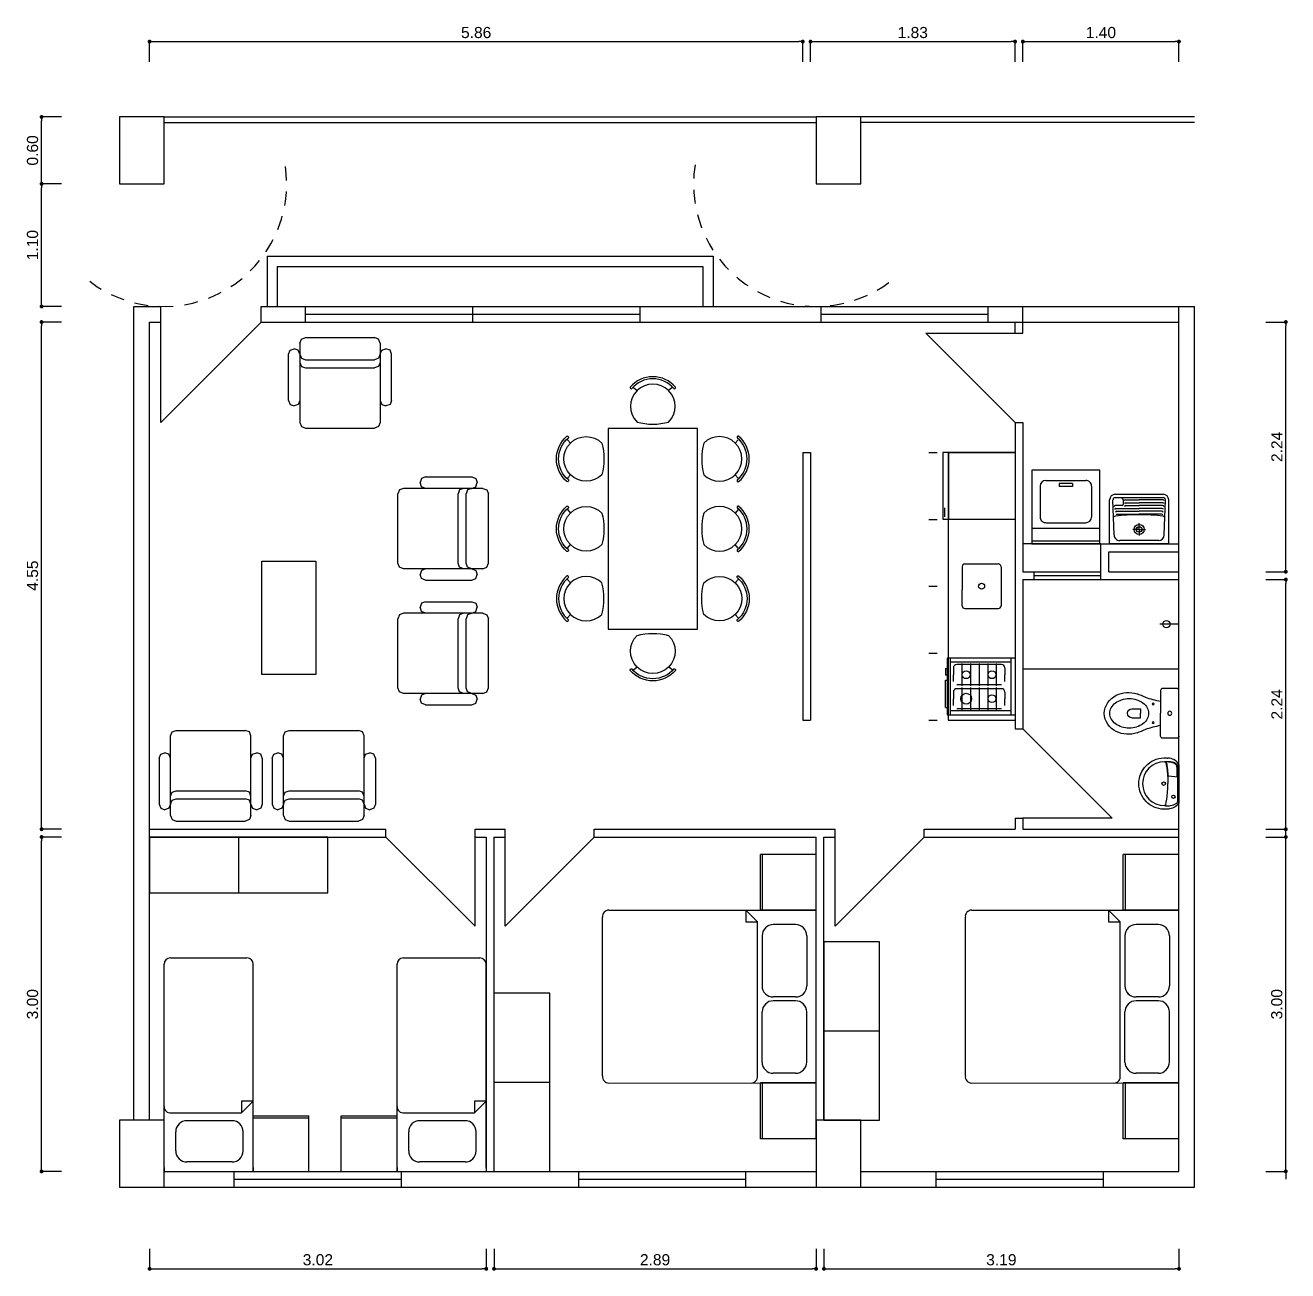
# Model space of a CAD drawing. Header units: inches. Extents: x 14 to 291, y -37 to 288.
# Drawn here: x 31.57 to 42.89, y -17.92 to -6.75 of the extents above; entities that cross this region are included whole.
import ezdxf

# ---------------------------------------------------------------- set-up
doc = ezdxf.new("R2010")
doc.units = ezdxf.units.IN
doc.header["$LTSCALE"] = 0.5
doc.header["$MEASUREMENT"] = 0
doc.header["$PDMODE"] = 98
doc.linetypes.add('HIDDEN', pattern=[0.375, 0.25, -0.125])
doc.layers.add('ar-mobiliario', color=7, linetype='Continuous')
doc.styles.get("Standard").update_dxf_attribs({"font": 'Arial.ttf'})
doc.dimstyles.new('Executivo 1-50', dxfattribs={"dimtxt": 0.1, "dimasz": 0.035, "dimexe": 0, "dimexo": 0.0625, "dimgap": 0.03, "dimtad": 1, "dimzin": 0, "dimdsep": 46, "dimtxsty": 'Standard', "dimblk": 'DOT', "dimcen": 0.09, "dimclrd": 8, "dimclre": 8, "dimadec": 0, "dimazin": 0, "dimtfac": 1, "dimtix": 1, "dimtmove": 2, "dimatfit": 3, "dimldrblk": 'DOT', "dimfxl": 0.18, "dimfxlon": 1, "dimtolj": 1, "dimtzin": 0, "dimarcsym": 0})

# ---------------------------------------------------------------- blocks, each defined once
blk = doc.blocks.new('_DOT')
at = {"color": 0, "linetype": 'ByBlock', "lineweight": -2}
blk.add_line((-0.5, 0), (-1, 0), dxfattribs=at)
at = {"color": 0, "linetype": 'ByBlock', "const_width": 0.5}
blk.add_lwpolyline([(-0.25, 0, 1), (0.25, 0, 1)], format="xyb", close=True, dxfattribs=at)
blk = doc.blocks.new('*D361')
at = {"color": 8, "lineweight": -2}
for p, q in [((32.682, -17.724), (32.682, -17.904)), ((35.702, -17.724), (35.702, -17.904)), ((32.717, -17.904), (35.667, -17.904))]:
    blk.add_line(p, q, dxfattribs=at)
at = {"layer": 'Defpoints', "color": 0}
for p in [(32.682, -16.57), (35.702, -17.03), (35.702, -17.904)]:
    blk.add_point(p, dxfattribs=at)
at = {"color": 8, "lineweight": -2, "xscale": 0.035, "yscale": 0.035, "zscale": 0.035, "rotation": 180}
blk.add_blockref('_DOT', (32.682, -17.904), dxfattribs=at)
at = {"color": 8, "lineweight": -2, "xscale": 0.035, "yscale": 0.035, "zscale": 0.035}
blk.add_blockref('_DOT', (35.702, -17.904), dxfattribs=at)
at = {"color": 0, "insert": (34.192, -17.823), "char_height": 0.1, "attachment_point": 5}
blk.add_mtext('\\A1;3.02', dxfattribs=at)
blk = doc.blocks.new('*D363')
at = {"color": 8, "lineweight": -2}
for p, q in [((31.893, -14.03), (31.713, -14.03)), ((31.713, -16.995), (31.713, -14.065)), ((31.893, -17.03), (31.713, -17.03))]:
    blk.add_line(p, q, dxfattribs=at)
at = {"layer": 'Defpoints', "color": 0}
for p in [(31.713, -14.03), (32.812, -14.03), (32.812, -17.03)]:
    blk.add_point(p, dxfattribs=at)
at = {"color": 8, "lineweight": -2, "xscale": 0.035, "yscale": 0.035, "zscale": 0.035}
for p, rotation in [((31.713, -14.03), 90), ((31.713, -17.03), 270)]:
    blk.add_blockref('_DOT', p, dxfattribs=dict(at, rotation=rotation))
at = {"color": 0, "insert": (31.632, -15.53), "char_height": 0.1, "attachment_point": 5, "rotation": 90}
blk.add_mtext('\\A1;3.00', dxfattribs=at)
blk = doc.blocks.new('*D364')
at = {"color": 8, "lineweight": -2}
for p, q in [((31.893, -9.41), (31.713, -9.41)), ((31.713, -13.925), (31.713, -9.445)), ((31.893, -13.96), (31.713, -13.96))]:
    blk.add_line(p, q, dxfattribs=at)
at = {"layer": 'Defpoints', "color": 0}
for p in [(31.713, -9.41), (33.682, -9.41), (32.682, -13.96)]:
    blk.add_point(p, dxfattribs=at)
at = {"color": 8, "lineweight": -2, "xscale": 0.035, "yscale": 0.035, "zscale": 0.035}
for p, rotation in [((31.713, -9.41), 90), ((31.713, -13.96), 270)]:
    blk.add_blockref('_DOT', p, dxfattribs=dict(at, rotation=rotation))
at = {"color": 0, "insert": (31.632, -11.685), "char_height": 0.1, "attachment_point": 5, "rotation": 90}
blk.add_mtext('\\A1;4.55', dxfattribs=at)
blk = doc.blocks.new('chuveiro')
at = {"color": 0, "linetype": 'ByBlock', "lineweight": -2}
blk.add_line((0, 0), (0, -172), dxfattribs=at)
blk.add_circle((0, -112), 32.4, dxfattribs=at)
blk = doc.blocks.new('CP929_2')
at = {"color": 0, "linetype": 'ByBlock', "lineweight": -2}
for p, q in [((-0.222, -0.027), (-0.224, -0.035)), ((-0.224, -0.035), (-0.224, -0.159)), ((-0.218, -0.021), (-0.222, -0.027)), ((-0.212, -0.016), (-0.218, -0.021)), ((-0.204, -0.015), (-0.212, -0.016)), ((-0.204, -0.015), (0.204, -0.015)), ((0.204, -0.015), (0.212, -0.016)), ((0.212, -0.016), (0.217, -0.021)), ((0.217, -0.021), (0.222, -0.027)), ((0.222, -0.027), (0.223, -0.035)), ((0.223, -0.035), (0.223, -0.159)), ((-0.224, -0.159), (-0.222, -0.167)), ((-0.222, -0.167), (-0.218, -0.173)), ((-0.218, -0.173), (-0.212, -0.177)), ((-0.212, -0.177), (-0.204, -0.179)), ((-0.204, -0.179), (0, -0.179)), ((-0.103, -0.18), (-0.103, -0.179)), ((0.204, -0.179), (0, -0.179)), ((0.102, -0.18), (0.102, -0.179)), ((0.212, -0.177), (0.204, -0.179)), ((0.217, -0.173), (0.212, -0.177)), ((0.222, -0.167), (0.217, -0.173)), ((0.223, -0.159), (0.222, -0.167)), ((-0.04, -0.437), (-0.04, -0.36)), ((-0.04, -0.36), (0, -0.36)), ((0.04, -0.36), (0, -0.36)), ((0.04, -0.437), (0.04, -0.36))]:
    blk.add_line(p, q, dxfattribs=at)
for centre, radius in [((0, -0.097), 0.018), ((-0.084, -0.246), 0.00752), ((0.084, -0.246), 0.00752)]:
    blk.add_circle(centre, radius, dxfattribs=at)
for centre, radius, start, end in [((-0.859, -0.049), 0.763, 339.6909, 350.163), ((0.858, -0.049), 0.763, 189.837, 200.3091), ((-26.813, 10.724), 28.863, 337.3538, 337.5183), ((0.047, -0.447), 0.178, 142.5178, 162.3784), ((0.018, -0.424), 0.142, 118.3761, 142.5178), ((0, -0.39), 0.103, 90, 118.3761), ((0, -0.39), 0.103, 61.6239, 90), ((-0.019, -0.424), 0.142, 37.4822, 61.6239), ((-0.048, -0.447), 0.178, 17.6216, 37.4822), ((26.812, 10.724), 28.863, 202.4817, 202.6462), ((0.067, -0.468), 0.255, 162.0904, 205.4458), ((0.092, -0.461), 0.226, 162.3784, 180), ((0, -0.437), 0.0404, 180, 360), ((-0.093, -0.461), 0.226, 0, 17.6216), ((-0.068, -0.468), 0.255, 334.5542, 17.9096), ((0.092, -0.461), 0.226, 180, 197.6216), ((0.047, -0.475), 0.178, 197.6216, 217.4822), ((-0.048, -0.475), 0.178, 322.5178, 342.3784), ((-0.093, -0.461), 0.226, 342.3784, 360), ((0.008, -0.495), 0.19, 205.7625, 267.2081), ((0.018, -0.498), 0.142, 217.4822, 241.6239), ((0, -0.532), 0.103, 241.6239, 270), ((0, -0.532), 0.103, 270, 298.3761), ((-0.009, -0.495), 0.19, 272.7919, 334.2375), ((-0.019, -0.498), 0.142, 298.3761, 322.5178)]:
    blk.add_arc(centre, radius, start, end, dxfattribs=at)
blk = doc.blocks.new('L915')
at = {"color": 0, "linetype": 'ByBlock', "lineweight": -2}
for p, q in [((-0.172, 0), (-0.181, -0.006)), ((-0.172, 0), (0.172, 0)), ((0.172, 0), (0.181, -0.006)), ((-0.23, -0.114), (-0.229, -0.104)), ((-0.227, -0.083), (-0.229, -0.098)), ((-0.229, -0.104), (-0.229, -0.098)), ((-0.224, -0.07), (-0.227, -0.083)), ((-0.22, -0.058), (-0.224, -0.07)), ((-0.215, -0.046), (-0.22, -0.058)), ((-0.208, -0.034), (-0.215, -0.046)), ((-0.2, -0.023), (-0.208, -0.034)), ((-0.19, -0.013), (-0.2, -0.023)), ((-0.199, -0.097), (-0.198, -0.091)), ((-0.198, -0.102), (-0.199, -0.097)), ((-0.198, -0.084), (-0.197, -0.075)), ((-0.198, -0.091), (-0.198, -0.084)), ((-0.198, -0.108), (-0.198, -0.102)), ((-0.198, -0.113), (-0.198, -0.108)), ((-0.198, -0.119), (-0.198, -0.113)), ((-0.197, -0.075), (-0.194, -0.061)), ((-0.194, -0.061), (-0.191, -0.05)), ((-0.193, -0.093), (-0.194, -0.105)), ((-0.194, -0.105), (-0.194, -0.116)), ((-0.194, -0.116), (-0.184, -0.112)), ((-0.192, -0.08), (-0.193, -0.093)), ((-0.19, -0.067), (-0.192, -0.08)), ((-0.191, -0.05), (-0.188, -0.042)), ((-0.181, -0.006), (-0.19, -0.013)), ((-0.187, -0.056), (-0.19, -0.067)), ((-0.19, -0.118), (-0.166, -0.113)), ((-0.188, -0.042), (-0.182, -0.032)), ((-0.182, -0.046), (-0.187, -0.056)), ((-0.184, -0.112), (-0.173, -0.109)), ((-0.182, -0.032), (-0.177, -0.024)), ((-0.177, -0.036), (-0.182, -0.046)), ((-0.177, -0.024), (-0.171, -0.017)), ((-0.17, -0.026), (-0.177, -0.036)), ((-0.173, -0.109), (-0.161, -0.107)), ((-0.171, -0.017), (-0.164, -0.013)), ((-0.163, -0.018), (-0.17, -0.026)), ((-0.166, -0.113), (-0.141, -0.109)), ((-0.164, -0.013), (0.164, -0.013)), ((-0.127, -0.017), (-0.163, -0.018)), ((-0.161, -0.107), (-0.145, -0.105)), ((-0.145, -0.105), (-0.128, -0.103)), ((-0.141, -0.109), (-0.114, -0.105)), ((-0.128, -0.103), (-0.11, -0.101)), ((-0.096, -0.017), (-0.127, -0.017)), ((-0.114, -0.105), (-0.078, -0.102)), ((-0.11, -0.101), (-0.095, -0.099)), ((-0.061, -0.017), (-0.096, -0.017)), ((-0.095, -0.099), (-0.078, -0.099)), ((-0.078, -0.099), (-0.071, -0.098)), ((-0.078, -0.102), (-0.045, -0.1)), ((-0.071, -0.098), (-0.069, -0.09)), ((-0.069, -0.09), (-0.066, -0.067)), ((-0.066, -0.067), (-0.063, -0.037)), ((-0.063, -0.037), (-0.061, -0.017)), ((-0.045, -0.1), (0, -0.098)), ((0.045, -0.1), (0, -0.098)), ((0.078, -0.102), (0.045, -0.1)), ((0.114, -0.105), (0.078, -0.102)), ((0.141, -0.109), (0.114, -0.105)), ((0.166, -0.113), (0.141, -0.109)), ((0.171, -0.017), (0.164, -0.013)), ((0.19, -0.118), (0.166, -0.113)), ((0.177, -0.024), (0.171, -0.017)), ((0.182, -0.032), (0.177, -0.024)), ((0.181, -0.006), (0.19, -0.013)), ((0.188, -0.042), (0.182, -0.032)), ((0.191, -0.05), (0.188, -0.042)), ((0.19, -0.013), (0.2, -0.023)), ((0.194, -0.061), (0.191, -0.05)), ((0.197, -0.075), (0.194, -0.061)), ((0.198, -0.084), (0.197, -0.075)), ((0.198, -0.091), (0.198, -0.084)), ((0.199, -0.097), (0.198, -0.091)), ((0.198, -0.102), (0.199, -0.097)), ((0.198, -0.108), (0.198, -0.102)), ((0.198, -0.113), (0.198, -0.108)), ((0.198, -0.119), (0.198, -0.113)), ((0.2, -0.023), (0.208, -0.034)), ((0.208, -0.034), (0.215, -0.046)), ((0.215, -0.046), (0.22, -0.058)), ((0.22, -0.058), (0.224, -0.07)), ((0.224, -0.07), (0.227, -0.083)), ((0.227, -0.083), (0.228, -0.093)), ((0.228, -0.093), (0.229, -0.104)), ((0.229, -0.104), (0.23, -0.114)), ((-0.23, -0.125), (-0.23, -0.114)), ((-0.23, -0.136), (-0.23, -0.125)), ((-0.228, -0.159), (-0.23, -0.136)), ((-0.224, -0.181), (-0.228, -0.159)), ((-0.218, -0.203), (-0.224, -0.181)), ((-0.21, -0.223), (-0.218, -0.203)), ((-0.2, -0.243), (-0.21, -0.223)), ((-0.197, -0.125), (-0.198, -0.119)), ((-0.196, -0.13), (-0.197, -0.125)), ((-0.195, -0.125), (-0.196, -0.13)), ((-0.193, -0.122), (-0.195, -0.125)), ((-0.19, -0.118), (-0.193, -0.122)), ((0.19, -0.118), (0.193, -0.122)), ((0.193, -0.122), (0.195, -0.125)), ((0.195, -0.125), (0.196, -0.13)), ((0.196, -0.13), (0.197, -0.125)), ((0.197, -0.125), (0.198, -0.119)), ((0.21, -0.223), (0.2, -0.243)), ((0.218, -0.203), (0.21, -0.223)), ((0.224, -0.181), (0.218, -0.203)), ((0.228, -0.159), (0.224, -0.181)), ((0.23, -0.136), (0.228, -0.159)), ((0.23, -0.114), (0.23, -0.125)), ((0.23, -0.125), (0.23, -0.136)), ((-0.189, -0.262), (-0.2, -0.243)), ((-0.175, -0.278), (-0.189, -0.262)), ((-0.16, -0.295), (-0.175, -0.278)), ((-0.144, -0.309), (-0.16, -0.295)), ((-0.127, -0.322), (-0.144, -0.309)), ((-0.108, -0.333), (-0.127, -0.322)), ((-0.088, -0.342), (-0.108, -0.333)), ((0.107, -0.333), (0.088, -0.342)), ((0.127, -0.322), (0.107, -0.333)), ((0.144, -0.309), (0.127, -0.322)), ((0.16, -0.295), (0.144, -0.309)), ((0.175, -0.278), (0.16, -0.295)), ((0.189, -0.262), (0.175, -0.278)), ((0.2, -0.243), (0.189, -0.262)), ((-0.067, -0.35), (-0.088, -0.342)), ((-0.046, -0.355), (-0.067, -0.35)), ((-0.023, -0.359), (-0.046, -0.355)), ((0, -0.36), (-0.023, -0.359)), ((0.023, -0.359), (0, -0.36)), ((0.046, -0.355), (0.023, -0.359)), ((0.067, -0.35), (0.046, -0.355)), ((0.088, -0.342), (0.067, -0.35))]:
    blk.add_line(p, q, dxfattribs=at)
for centre, radius in [((0.118, -0.049), 0.0151), ((0, -0.137), 0.0161)]:
    blk.add_circle(centre, radius, dxfattribs=at)
blk.add_arc((0, -0.13), 0.196, 180, 0, dxfattribs=at)
blk = doc.blocks.new('PSR_Fogão4 bocas', base_point=(23.006, 28.013))
at = {"color": 0, "linetype": 'ByBlock', "lineweight": -2}
for p, q in [((23.006, 28.623), (23.516, 28.623)), ((23.006, 28.623), (23.006, 28.013)), ((23.006, 28.585), (23.516, 28.585)), ((23.043, 28.585), (23.043, 28.039)), ((23.479, 28.585), (23.479, 28.039)), ((23.516, 28.013), (23.516, 28.623)), ((23.054, 28.454), (23.255, 28.454)), ((23.064, 28.501), (23.064, 28.099)), ((23.094, 28.531), (23.155, 28.531)), ((23.215, 28.531), (23.155, 28.531)), ((23.245, 28.501), (23.245, 28.099)), ((23.269, 28.454), (23.47, 28.454)), ((23.28, 28.501), (23.28, 28.099)), ((23.31, 28.531), (23.37, 28.531)), ((23.43, 28.531), (23.37, 28.531)), ((23.46, 28.501), (23.46, 28.099)), ((23.054, 28.377), (23.255, 28.377)), ((23.269, 28.377), (23.47, 28.377)), ((23.054, 28.3), (23.255, 28.3)), ((23.054, 28.223), (23.255, 28.223)), ((23.269, 28.3), (23.47, 28.3)), ((23.269, 28.223), (23.47, 28.223)), ((23.054, 28.146), (23.255, 28.146)), ((23.269, 28.146), (23.47, 28.146)), ((23.006, 28.039), (23.516, 28.039)), ((23.006, 28.013), (23.516, 28.013)), ((23.094, 28.069), (23.155, 28.069)), ((23.099, 27.998), (23.099, 28.013)), ((23.099, 27.998), (23.159, 27.998)), ((23.215, 28.069), (23.155, 28.069)), ((23.159, 28.013), (23.159, 27.998)), ((23.204, 27.998), (23.204, 28.013)), ((23.449, 27.998), (23.204, 27.998)), ((23.31, 28.069), (23.37, 28.069)), ((23.43, 28.069), (23.37, 28.069)), ((23.449, 27.998), (23.449, 28.013))]:
    blk.add_line(p, q, dxfattribs=at)
for centre, radius in [((23.155, 28.415), 0.035), ((23.37, 28.415), 0.035), ((23.155, 28.184), 0.035), ((23.37, 28.184), 0.0487)]:
    blk.add_circle(centre, radius, dxfattribs=at)
for centre, start, end in [((23.094, 28.501), 90, 180), ((23.31, 28.501), 90, 180), ((23.094, 28.099), 180, 270), ((23.31, 28.099), 180, 270)]:
    blk.add_arc(centre, 0.03, start, end, dxfattribs=at)
blk = doc.blocks.new('PSR_cuba cozinha', base_point=(23.006, 28.013))
at = {"layer": 'ar-mobiliario', "color": 0, "linetype": 'ByBlock', "lineweight": -2}
for p, q in [((23.11, 28.569), (23.41, 28.569)), ((23.085, 28.544), (23.085, 28.337)), ((23.435, 28.544), (23.435, 28.194)), ((23.085, 28.194), (23.085, 28.337)), ((23.11, 28.169), (23.41, 28.169))]:
    blk.add_line(p, q, dxfattribs=at)
blk.add_circle((23.26, 28.369), 0.0269, dxfattribs=at)
for centre, start, end in [((23.11, 28.544), 90, 180), ((23.41, 28.544), 0, 90), ((23.11, 28.194), 180, 270), ((23.41, 28.194), 270, 0)]:
    blk.add_arc(centre, 0.025, start, end, dxfattribs=at)
blk = doc.blocks.new('PSR_Fridge 1Door', base_point=(23.006, 28.013))
at = {"color": 0, "linetype": 'ByBlock', "lineweight": -2}
for p, q in [((23.061, 28.661), (23.061, 28.013)), ((23.061, 28.661), (23.661, 28.661)), ((23.661, 28.013), (23.661, 28.661)), ((23.061, 28.064), (23.661, 28.064)), ((23.061, 28.013), (23.661, 28.013)), ((23.557, 28.028), (23.638, 28.028))]:
    blk.add_line(p, q, dxfattribs=at)
blk = doc.blocks.new('PSR_Double Bed', base_point=(23.006, 28.013))
at = {"color": 0, "linetype": 'ByBlock', "lineweight": -2}
for p, q in [((23.115, 29.732), (24.94, 29.732)), ((24.448, 29.626), (24.343, 29.732)), ((24.343, 29.732), (24.343, 29.626)), ((24.94, 29.732), (24.974, 29.732)), ((24.974, 28.182), (24.974, 29.732)), ((23.059, 28.245), (23.059, 29.668)), ((24.343, 29.626), (24.448, 29.626)), ((24.448, 28.245), (24.448, 29.626)), ((24.79, 29.603), (24.59, 29.603)), ((24.49, 29.503), (24.49, 29.053)), ((24.89, 29.503), (24.89, 29.053)), ((24.79, 28.953), (24.59, 28.953)), ((24.79, 28.919), (24.59, 28.919)), ((24.49, 28.369), (24.49, 28.819)), ((24.89, 28.369), (24.89, 28.819)), ((24.79, 28.269), (24.59, 28.269)), ((23.115, 28.181), (24.94, 28.182)), ((24.94, 28.182), (24.974, 28.182))]:
    blk.add_line(p, q, dxfattribs=at)
for centre, radius, start, end in [((23.115, 29.675), 0.0571, 90, 187.1348), ((24.59, 29.503), 0.1, 90, 180), ((24.79, 29.503), 0.1, 360, 90), ((24.59, 29.053), 0.1, 180, 270), ((24.79, 29.053), 0.1, 270, 360), ((24.59, 28.819), 0.1, 90, 180), ((24.79, 28.819), 0.1, 0, 90), ((24.59, 28.369), 0.1, 180, 270), ((24.79, 28.369), 0.1, 270, 0), ((23.115, 28.238), 0.0571, 172.8651, 270), ((24.392, 28.238), 0.0571, 270, 7.1348)]:
    blk.add_arc(centre, radius, start, end, dxfattribs=at)
blk = doc.blocks.new('Cab Base 1D-Drawer_2', base_point=(23.006, 28.013))
at = {"layer": 'ar-mobiliario', "color": 0, "linetype": 'ByBlock', "lineweight": -2}
for p, q in [((23.006, 28.513), (23.506, 28.513)), ((23.006, 28.013), (23.006, 28.513)), ((23.006, 28.493), (23.506, 28.493)), ((23.506, 28.013), (23.506, 28.513)), ((23.006, 28.013), (23.506, 28.013))]:
    blk.add_line(p, q, dxfattribs=at)
blk = doc.blocks.new('PSN_Single Bed', base_point=(23.006, 28.013))
at = {"layer": 'ar-mobiliario', "color": 0, "linetype": 'ByBlock', "lineweight": -2}
for p, q in [((23.193, 29.912), (23.193, 29.946)), ((23.993, 29.946), (23.193, 29.946)), ((23.193, 29.912), (23.193, 28.088)), ((23.993, 29.912), (23.993, 29.946)), ((23.993, 29.912), (23.993, 28.088)), ((23.383, 29.861), (23.788, 29.861)), ((23.283, 29.761), (23.283, 29.591)), ((23.888, 29.761), (23.888, 29.591)), ((23.383, 29.491), (23.788, 29.491)), ((23.298, 29.42), (23.193, 29.315)), ((23.298, 29.315), (23.298, 29.42)), ((23.929, 29.42), (23.298, 29.42)), ((23.193, 29.315), (23.298, 29.315)), ((23.936, 28.031), (23.25, 28.031))]:
    blk.add_line(p, q, dxfattribs=at)
for centre, radius, start, end in [((23.383, 29.761), 0.1, 90, 180), ((23.788, 29.761), 0.1, 0, 90), ((23.383, 29.591), 0.1, 180, 270), ((23.788, 29.591), 0.1, 270, 0), ((23.936, 29.364), 0.0571, 0, 97.1348), ((23.25, 28.088), 0.057, 180, 270), ((23.936, 28.088), 0.057, 270, 0)]:
    blk.add_arc(centre, radius, start, end, dxfattribs=at)
blk = doc.blocks.new('SLAB_19', base_point=(-13.105, -3.32))
at = {"color": 0, "linetype": 'ByBlock', "lineweight": -2}
blk.add_line((-12.305, -3.32), (-12.305, -3.82), dxfattribs=at)
at = {"color": 0, "linetype": 'ByBlock', "lineweight": -2, "flags": 128}
blk.add_lwpolyline([(-13.105, -3.32), (-13.105, -3.82), (-11.505, -3.82), (-11.505, -3.32)], close=True, dxfattribs=at)
blk = doc.blocks.new('PSN_LoveSeat Basic', base_point=(23.006, 28.013))
at = {"layer": 'ar-mobiliario', "color": 0, "linetype": 'ByBlock', "lineweight": -2}
for p, q in [((23.006, 28.776), (23.02, 28.812)), ((23.006, 28.063), (23.006, 28.776)), ((23.02, 28.812), (23.056, 28.826)), ((23.056, 28.826), (23.677, 28.826)), ((23.713, 28.812), (23.677, 28.826)), ((23.727, 28.776), (23.713, 28.812)), ((23.727, 28.063), (23.727, 28.776)), ((22.904, 28.576), (22.918, 28.612)), ((22.904, 28.576), (22.904, 28.163)), ((22.918, 28.612), (22.954, 28.626)), ((22.99, 28.612), (22.954, 28.626)), ((23.006, 28.576), (22.99, 28.612)), ((23.727, 28.576), (23.741, 28.612)), ((23.741, 28.612), (23.779, 28.626)), ((23.815, 28.612), (23.779, 28.626)), ((23.829, 28.576), (23.815, 28.612)), ((23.829, 28.576), (23.829, 28.163)), ((23.006, 28.235), (23.02, 28.271)), ((23.02, 28.271), (23.056, 28.285)), ((23.02, 28.199), (23.056, 28.213)), ((23.056, 28.285), (23.677, 28.285)), ((23.056, 28.213), (23.677, 28.213)), ((23.713, 28.271), (23.677, 28.285)), ((23.713, 28.199), (23.677, 28.213)), ((23.727, 28.235), (23.713, 28.271)), ((22.904, 28.163), (22.918, 28.127)), ((22.918, 28.127), (22.954, 28.113)), ((22.99, 28.127), (22.954, 28.113)), ((23.006, 28.163), (22.99, 28.127)), ((23.006, 28.163), (23.02, 28.199)), ((23.727, 28.163), (23.713, 28.199)), ((23.727, 28.163), (23.741, 28.127)), ((23.741, 28.127), (23.779, 28.113)), ((23.815, 28.127), (23.779, 28.113)), ((23.829, 28.163), (23.815, 28.127)), ((23.006, 28.063), (23.02, 28.027)), ((23.02, 28.027), (23.056, 28.013)), ((23.056, 28.013), (23.677, 28.013)), ((23.713, 28.027), (23.677, 28.013)), ((23.727, 28.063), (23.713, 28.027))]:
    blk.add_line(p, q, dxfattribs=at)
blk = doc.blocks.new('PSR_Chair Round', base_point=(23.006, 28.013))
at = {"layer": 'ar-mobiliario', "color": 0, "lineweight": -2}
for p, q in [((22.833, 27.545), (22.864, 27.572)), ((23.178, 27.545), (23.147, 27.572))]:
    blk.add_line(p, q, dxfattribs=at)
for centre, radius, start, end in [((23.006, 27.328), 0.545, 74.9643, 105.0357), ((23.006, 27.713), 0.2, 135, 45), ((22.811, 27.546), 0.00983, 52.4054, 207.8484), ((23.006, 27.713), 0.266, 220.127, 319.873), ((23.006, 27.713), 0.247, 220.127, 319.873), ((23.2, 27.546), 0.00983, 332.1516, 127.5946)]:
    blk.add_arc(centre, radius, start, end, dxfattribs=at)
blk = doc.blocks.new('*D373')
at = {"color": 8, "lineweight": -2}
for p, q in [((35.772, -17.724), (35.772, -17.904)), ((38.662, -17.724), (38.662, -17.904)), ((35.807, -17.904), (38.627, -17.904))]:
    blk.add_line(p, q, dxfattribs=at)
at = {"layer": 'Defpoints', "color": 0}
for p in [(35.772, -17.03), (38.662, -17.03), (38.662, -17.904)]:
    blk.add_point(p, dxfattribs=at)
at = {"color": 8, "lineweight": -2, "xscale": 0.035, "yscale": 0.035, "zscale": 0.035, "rotation": 180}
blk.add_blockref('_DOT', (35.772, -17.904), dxfattribs=at)
at = {"color": 8, "lineweight": -2, "xscale": 0.035, "yscale": 0.035, "zscale": 0.035}
blk.add_blockref('_DOT', (38.662, -17.904), dxfattribs=at)
at = {"color": 0, "insert": (37.217, -17.823), "char_height": 0.1, "attachment_point": 5}
blk.add_mtext('\\A1;2.89', dxfattribs=at)
blk = doc.blocks.new('*D374')
at = {"color": 8, "lineweight": -2}
for p, q in [((38.732, -17.724), (38.732, -17.904)), ((41.917, -17.724), (41.917, -17.904)), ((38.767, -17.904), (41.882, -17.904))]:
    blk.add_line(p, q, dxfattribs=at)
at = {"layer": 'Defpoints', "color": 0}
for p in [(38.732, -16.57), (41.917, -17.03), (41.917, -17.904)]:
    blk.add_point(p, dxfattribs=at)
at = {"color": 8, "lineweight": -2, "xscale": 0.035, "yscale": 0.035, "zscale": 0.035, "rotation": 180}
blk.add_blockref('_DOT', (38.732, -17.904), dxfattribs=at)
at = {"color": 8, "lineweight": -2, "xscale": 0.035, "yscale": 0.035, "zscale": 0.035}
blk.add_blockref('_DOT', (41.917, -17.904), dxfattribs=at)
at = {"color": 0, "insert": (40.324, -17.823), "char_height": 0.1, "attachment_point": 5}
blk.add_mtext('\\A1;3.19', dxfattribs=at)
blk = doc.blocks.new('*D375')
at = {"color": 8, "lineweight": -2}
for p, q in [((42.696, -14.03), (42.876, -14.03)), ((42.876, -13.995), (42.876, -13.96)), ((42.876, -17.03), (42.876, -14.03)), ((42.696, -17.03), (42.876, -17.03)), ((42.876, -17.065), (42.876, -17.1))]:
    blk.add_line(p, q, dxfattribs=at)
at = {"layer": 'Defpoints', "color": 0}
for p in [(41.917, -14.03), (42.876, -14.03), (41.917, -17.03)]:
    blk.add_point(p, dxfattribs=at)
at = {"color": 8, "lineweight": -2, "xscale": 0.035, "yscale": 0.035, "zscale": 0.035}
for p, rotation in [((42.876, -14.03), 270), ((42.876, -17.03), 90)]:
    blk.add_blockref('_DOT', p, dxfattribs=dict(at, rotation=rotation))
at = {"color": 0, "insert": (42.795, -15.53), "char_height": 0.1, "attachment_point": 5, "rotation": 90}
blk.add_mtext('\\A1;3.00', dxfattribs=at)
blk = doc.blocks.new('*D376')
at = {"color": 8, "lineweight": -2}
for p, q in [((42.696, -11.72), (42.876, -11.72)), ((42.876, -13.925), (42.876, -11.755)), ((42.696, -13.96), (42.876, -13.96))]:
    blk.add_line(p, q, dxfattribs=at)
at = {"layer": 'Defpoints', "color": 0}
for p in [(41.917, -11.72), (42.876, -11.72), (41.917, -13.96)]:
    blk.add_point(p, dxfattribs=at)
at = {"color": 8, "lineweight": -2, "xscale": 0.035, "yscale": 0.035, "zscale": 0.035}
for p, rotation in [((42.876, -11.72), 90), ((42.876, -13.96), 270)]:
    blk.add_blockref('_DOT', p, dxfattribs=dict(at, rotation=rotation))
at = {"color": 0, "insert": (42.796, -12.84), "char_height": 0.1, "attachment_point": 5, "rotation": 90}
blk.add_mtext('\\A1;2.24', dxfattribs=at)
blk = doc.blocks.new('*D377')
at = {"color": 8, "lineweight": -2}
for p, q in [((42.696, -9.41), (42.876, -9.41)), ((42.876, -11.615), (42.876, -9.445)), ((42.696, -11.65), (42.876, -11.65))]:
    blk.add_line(p, q, dxfattribs=at)
at = {"layer": 'Defpoints', "color": 0}
for p in [(41.917, -9.41), (42.876, -9.41), (41.917, -11.65)]:
    blk.add_point(p, dxfattribs=at)
at = {"color": 8, "lineweight": -2, "xscale": 0.035, "yscale": 0.035, "zscale": 0.035}
for p, rotation in [((42.876, -9.41), 90), ((42.876, -11.65), 270)]:
    blk.add_blockref('_DOT', p, dxfattribs=dict(at, rotation=rotation))
at = {"color": 0, "insert": (42.796, -10.53), "char_height": 0.1, "attachment_point": 5, "rotation": 90}
blk.add_mtext('\\A1;2.24', dxfattribs=at)
blk = doc.blocks.new('*D378')
at = {"color": 8, "lineweight": -2}
for p, q in [((32.682, -7.074), (32.682, -6.894)), ((32.717, -6.894), (38.507, -6.894)), ((38.542, -7.074), (38.542, -6.894))]:
    blk.add_line(p, q, dxfattribs=at)
at = {"layer": 'Defpoints', "color": 0}
for p in [(38.542, -6.894), (32.682, -9.41), (38.542, -10.58)]:
    blk.add_point(p, dxfattribs=at)
at = {"color": 8, "lineweight": -2, "xscale": 0.035, "yscale": 0.035, "zscale": 0.035, "rotation": 180}
blk.add_blockref('_DOT', (32.682, -6.894), dxfattribs=at)
at = {"color": 8, "lineweight": -2, "xscale": 0.035, "yscale": 0.035, "zscale": 0.035}
blk.add_blockref('_DOT', (38.542, -6.894), dxfattribs=at)
at = {"color": 0, "insert": (35.612, -6.813), "char_height": 0.1, "attachment_point": 5}
blk.add_mtext('\\A1;5.86', dxfattribs=at)
blk = doc.blocks.new('*D379')
at = {"color": 8, "lineweight": -2}
for p, q in [((38.612, -7.074), (38.612, -6.894)), ((38.647, -6.894), (40.412, -6.894)), ((40.447, -7.074), (40.447, -6.894))]:
    blk.add_line(p, q, dxfattribs=at)
at = {"layer": 'Defpoints', "color": 0}
for p in [(40.447, -6.894), (40.447, -10.31), (38.612, -10.58)]:
    blk.add_point(p, dxfattribs=at)
at = {"color": 8, "lineweight": -2, "xscale": 0.035, "yscale": 0.035, "zscale": 0.035, "rotation": 180}
blk.add_blockref('_DOT', (38.612, -6.894), dxfattribs=at)
at = {"color": 8, "lineweight": -2, "xscale": 0.035, "yscale": 0.035, "zscale": 0.035}
blk.add_blockref('_DOT', (40.447, -6.894), dxfattribs=at)
at = {"color": 0, "insert": (39.529, -6.813), "char_height": 0.1, "attachment_point": 5}
blk.add_mtext('\\A1;1.83', dxfattribs=at)
blk = doc.blocks.new('*D380')
at = {"color": 8, "lineweight": -2}
for p, q in [((40.517, -7.074), (40.517, -6.894)), ((40.552, -6.894), (41.882, -6.894)), ((41.917, -7.074), (41.917, -6.894))]:
    blk.add_line(p, q, dxfattribs=at)
at = {"layer": 'Defpoints', "color": 0}
for p in [(41.917, -6.894), (41.917, -9.41), (40.517, -10.31)]:
    blk.add_point(p, dxfattribs=at)
at = {"color": 8, "lineweight": -2, "xscale": 0.035, "yscale": 0.035, "zscale": 0.035, "rotation": 180}
blk.add_blockref('_DOT', (40.517, -6.894), dxfattribs=at)
at = {"color": 8, "lineweight": -2, "xscale": 0.035, "yscale": 0.035, "zscale": 0.035}
blk.add_blockref('_DOT', (41.917, -6.894), dxfattribs=at)
at = {"color": 0, "insert": (41.217, -6.813), "char_height": 0.1, "attachment_point": 5}
blk.add_mtext('\\A1;1.40', dxfattribs=at)
blk = doc.blocks.new('*D383')
at = {"color": 8, "lineweight": -2}
for p, q in [((31.893, -8.17), (31.713, -8.17)), ((31.713, -9.235), (31.713, -8.205)), ((31.893, -9.27), (31.713, -9.27))]:
    blk.add_line(p, q, dxfattribs=at)
at = {"layer": 'Defpoints', "color": 0}
for p in [(31.713, -8.17), (32.612, -8.17), (32.542, -9.27)]:
    blk.add_point(p, dxfattribs=at)
at = {"color": 8, "lineweight": -2, "xscale": 0.035, "yscale": 0.035, "zscale": 0.035}
for p, rotation in [((31.713, -8.17), 90), ((31.713, -9.27), 270)]:
    blk.add_blockref('_DOT', p, dxfattribs=dict(at, rotation=rotation))
at = {"color": 0, "insert": (31.632, -8.72), "char_height": 0.1, "attachment_point": 5, "rotation": 90}
blk.add_mtext('\\A1;1.10', dxfattribs=at)
blk = doc.blocks.new('*D384')
at = {"color": 8, "lineweight": -2}
for p, q in [((31.893, -7.57), (31.713, -7.57)), ((31.713, -8.135), (31.713, -7.605)), ((31.893, -8.17), (31.713, -8.17))]:
    blk.add_line(p, q, dxfattribs=at)
at = {"layer": 'Defpoints', "color": 0}
for p in [(31.713, -7.57), (32.412, -7.57), (32.412, -8.17)]:
    blk.add_point(p, dxfattribs=at)
at = {"color": 8, "lineweight": -2, "xscale": 0.035, "yscale": 0.035, "zscale": 0.035}
for p, rotation in [((31.713, -7.57), 90), ((31.713, -8.17), 270)]:
    blk.add_blockref('_DOT', p, dxfattribs=dict(at, rotation=rotation))
at = {"color": 0, "insert": (31.632, -7.87), "char_height": 0.1, "attachment_point": 5, "rotation": 90}
blk.add_mtext('\\A1;0.60', dxfattribs=at)
blk = doc.blocks.new('PSR_Tanque 25L', base_point=(23.006, 28.013))
at = {"color": 0, "linetype": 'ByBlock', "lineweight": -2}
for p, q in [((22.871, 28.408), (23.401, 28.408)), ((22.871, 28.408), (22.871, 28.013)), ((22.911, 28.328), (22.901, 28.013)), ((22.961, 28.378), (23.311, 28.378)), ((23.136, 28.278), (23.136, 28.334)), ((23.194, 28.408), (23.248, 28.408)), ((23.361, 28.328), (23.371, 28.013)), ((23.401, 28.408), (23.401, 28.013)), ((23.136, 28.278), (23.08, 28.278)), ((23.136, 28.278), (23.192, 28.278)), ((23.136, 28.278), (23.136, 28.222)), ((22.932, 28.115), (23.136, 28.115)), ((22.935, 28.141), (23.136, 28.141)), ((23.333, 28.141), (23.136, 28.141)), ((23.339, 28.115), (23.136, 28.115)), ((22.921, 28.013), (23.136, 28.013)), ((23.351, 27.993), (22.921, 27.993)), ((22.923, 28.039), (23.136, 28.039)), ((22.926, 28.064), (23.136, 28.064)), ((22.929, 28.09), (23.136, 28.09)), ((23.346, 28.09), (23.136, 28.09)), ((23.257, 28.064), (23.136, 28.064)), ((23.258, 28.039), (23.136, 28.039)), ((23.26, 28.013), (23.136, 28.013)), ((23.279, 28.012), (23.279, 28.054)), ((23.289, 28.064), (23.351, 28.064)), ((23.351, 27.963), (22.921, 27.963))]:
    blk.add_line(p, q, dxfattribs=at)
for radius in [0.0452, 0.025]:
    blk.add_circle((23.136, 28.278), radius, dxfattribs=at)
for centre, radius, start, end in [((22.961, 28.328), 0.05, 90, 180), ((23.311, 28.328), 0.05, 0, 90), ((22.922, 28.169), 0.01, 180, 270), ((22.929, 28.1), 0.01, 180, 270), ((23.095, 29.402), 1.255, 262.0871, 271.891), ((22.932, 28.125), 0.01, 180, 270), ((22.935, 28.151), 0.01, 180, 270), ((23.177, 29.402), 1.255, 268.109, 277.9129), ((23.333, 28.151), 0.01, 270, 0), ((23.339, 28.125), 0.01, 270, 0), ((23.346, 28.1), 0.01, 270, 0), ((23.35, 28.169), 0.01, 270, 0), ((22.921, 28.013), 0.05, 180, 270), ((22.921, 28.013), 0.02, 178.6718, 270), ((22.921, 28.023), 0.01, 180, 270), ((22.923, 28.049), 0.01, 180, 270), ((22.926, 28.074), 0.01, 180, 270), ((23.257, 28.074), 0.01, 270, 0), ((23.258, 28.049), 0.01, 270, 0), ((23.26, 28.023), 0.01, 270, 0), ((23.289, 28.054), 0.01, 90, 180), ((23.289, 28.012), 0.01, 180, 270), ((23.351, 28.074), 0.01, 270, 0), ((23.351, 28.013), 0.05, 270, 0), ((23.351, 28.012), 0.02, 270, 1.3282)]:
    blk.add_arc(centre, radius, start, end, dxfattribs=at)
blk = doc.blocks.new('PSN_WasherDryer Vert', base_point=(23.006, 28.013))
at = {"color": 0, "linetype": 'ByBlock', "lineweight": -2}
for p, q in [((23.615, 28.673), (23.006, 28.673)), ((23.006, 28.673), (23.006, 28.013)), ((23.615, 28.013), (23.615, 28.673)), ((23.131, 28.583), (23.49, 28.583)), ((23.37, 28.554), (23.25, 28.554)), ((23.25, 28.554), (23.25, 28.527)), ((23.37, 28.554), (23.37, 28.527)), ((23.081, 28.532), (23.081, 28.251)), ((23.37, 28.527), (23.25, 28.527)), ((23.54, 28.532), (23.54, 28.254)), ((23.006, 28.153), (23.615, 28.153)), ((23.136, 28.203), (23.49, 28.203)), ((23.006, 28.04), (23.615, 28.04)), ((23.006, 28.013), (23.615, 28.013))]:
    blk.add_line(p, q, dxfattribs=at)
for centre, radius, start, end in [((23.131, 28.532), 0.0508, 90, 180), ((23.49, 28.532), 0.0508, 360, 90), ((23.131, 28.254), 0.0509, 183.5763, 274.7637), ((23.49, 28.254), 0.0508, 270, 0)]:
    blk.add_arc(centre, radius, start, end, dxfattribs=at)

msp = doc.modelspace()

# ---------------------------------------------------------------- linework, layer by layer
at = {"color": 8}
for p, q in [((32.8119, -7.5701), (38.6619, -7.5701)), ((42.0569, -7.5701), (39.0619, -7.5701)), ((32.8119, -7.6201), (38.6619, -7.6201)), ((42.0569, -7.6201), (39.0619, -7.6201)), ((33.7369, -8.8201), (37.7369, -8.8201)), ((33.7369, -8.8201), (33.7369, -9.2701)), ((37.7369, -8.8201), (37.7369, -9.2701)), ((33.8269, -8.9101), (37.6469, -8.9101)), ((33.8269, -8.9101), (33.8269, -9.2701)), ((37.6469, -8.9101), (37.6469, -9.2701)), ((34.0819, -9.2701), (35.5819, -9.2701)), ((35.5819, -9.4101), (35.5819, -9.2701)), ((35.5819, -9.2701), (37.0819, -9.2701)), ((38.7069, -9.2701), (40.2069, -9.2701)), ((40.5169, -9.2701), (41.9169, -9.2701)), ((34.0819, -9.3401), (35.5819, -9.3401)), ((35.5819, -9.3401), (37.0819, -9.3401)), ((38.7069, -9.3401), (40.2069, -9.3401)), ((33.6819, -9.4101), (32.7819, -10.3101)), ((32.7819, -10.3101), (32.7819, -9.4101)), ((34.0819, -9.4101), (35.5819, -9.4101)), ((35.5819, -9.4101), (37.0819, -9.4101)), ((38.7069, -9.4101), (40.2069, -9.4101)), ((40.4469, -10.3101), (39.6469, -9.5101)), ((39.6469, -9.5101), (40.4469, -9.5101)), ((40.5169, -9.4101), (41.9169, -9.4101)), ((38.5419, -10.5801), (38.5419, -12.9801)), ((38.5419, -10.5801), (38.6119, -10.5801)), ((38.6119, -10.5801), (38.6119, -12.9801)), ((39.6745, -10.5801), (39.7487, -10.5801)), ((39.8469, -10.5801), (39.8469, -12.9801)), ((39.8469, -10.5801), (40.4469, -10.5801)), ((39.6745, -11.1801), (39.7487, -11.1801)), ((41.2169, -11.4001), (40.5169, -11.4001)), ((40.6169, -11.6501), (41.2169, -11.6501)), ((40.6169, -11.6851), (41.2169, -11.6851)), ((40.6169, -11.7201), (41.2169, -11.7201)), ((39.6745, -11.7801), (39.7487, -11.7801)), ((39.6745, -12.3801), (39.7487, -12.3801)), ((40.5169, -12.5201), (41.9169, -12.5201)), ((38.5419, -12.9801), (38.6119, -12.9801)), ((39.6745, -12.9801), (39.7487, -12.9801)), ((39.8469, -12.9801), (40.4469, -12.9801)), ((40.5169, -13.0601), (41.3169, -13.8601)), ((41.3169, -13.8601), (40.5169, -13.8601)), ((34.8019, -14.0301), (35.6019, -14.8301)), ((35.6019, -14.8301), (35.6019, -14.0301)), ((36.6719, -14.0301), (35.8719, -14.8301)), ((35.8719, -14.8301), (35.8719, -14.0301)), ((39.6319, -14.0301), (38.8319, -14.8301)), ((38.8319, -14.8301), (38.8319, -14.0301)), ((33.4419, -17.0301), (34.9419, -17.0301)), ((33.4419, -17.1001), (34.9419, -17.1001)), ((36.5319, -17.0301), (38.0319, -17.0301)), ((36.5319, -17.1001), (38.0319, -17.1001)), ((39.7394, -17.0301), (41.2394, -17.0301)), ((39.7394, -17.1001), (41.2394, -17.1001)), ((33.4419, -17.1701), (34.9419, -17.1701)), ((36.5319, -17.1701), (38.0319, -17.1701)), ((39.7394, -17.1701), (41.2394, -17.1701))]:
    msp.add_line(p, q, dxfattribs=at)
for p, q in [((32.5419, -16.5701), (32.5419, -9.2701)), ((32.5419, -9.2701), (32.7819, -9.2701)), ((32.7819, -9.4101), (32.7819, -9.2701)), ((33.6819, -9.4101), (33.6819, -9.2701)), ((33.6819, -9.2701), (34.0819, -9.2701)), ((34.0819, -9.4101), (34.0819, -9.2701)), ((37.0819, -9.2701), (38.7069, -9.2701)), ((37.0819, -9.4101), (37.0819, -9.2701)), ((38.7069, -9.4101), (38.7069, -9.2701)), ((40.2069, -9.4101), (40.2069, -9.2701)), ((40.2069, -9.2701), (40.5169, -9.2701)), ((40.5169, -9.4101), (40.5169, -9.2701)), ((41.9169, -17.0301), (41.9169, -9.2701)), ((41.9169, -9.2701), (42.0569, -9.2701)), ((42.0569, -17.1701), (42.0569, -9.2701)), ((32.6819, -16.5701), (32.6819, -9.4101)), ((32.6819, -9.4101), (32.7819, -9.4101)), ((33.6819, -9.4101), (34.0819, -9.4101)), ((37.0819, -9.4101), (38.7069, -9.4101)), ((40.2069, -9.4101), (40.5169, -9.4101)), ((40.4469, -9.5101), (40.4469, -9.4101)), ((40.4469, -9.5101), (40.5169, -9.5101)), ((40.5169, -9.5101), (40.5169, -9.4101)), ((40.4469, -10.3101), (40.5169, -10.3101)), ((40.4469, -10.3101), (40.4469, -13.0601)), ((40.5169, -10.3101), (40.5169, -11.6501)), ((41.2169, -11.7201), (41.2169, -11.4001)), ((41.2169, -11.4001), (41.9169, -11.4001)), ((41.2869, -11.4701), (41.9169, -11.4701)), ((41.2869, -11.6501), (41.2869, -11.4701)), ((40.5169, -11.6501), (40.6169, -11.6501)), ((40.6169, -11.7201), (40.6169, -11.6501)), ((41.2869, -11.6501), (41.9169, -11.6501)), ((40.5169, -11.7201), (40.5169, -13.0601)), ((40.5169, -11.7201), (40.6169, -11.7201)), ((41.2169, -11.7201), (41.9169, -11.7201)), ((40.4469, -13.0601), (40.5169, -13.0601)), ((40.4469, -13.8601), (40.5169, -13.8601)), ((40.4469, -13.8601), (40.4469, -13.9601)), ((40.5169, -13.8601), (40.5169, -13.9601)), ((32.6819, -13.9601), (34.8019, -13.9601)), ((32.6819, -14.0301), (34.8019, -14.0301)), ((34.8019, -14.0301), (34.8019, -13.9601)), ((35.6019, -14.0301), (35.6019, -13.9601)), ((35.6019, -13.9601), (35.8719, -13.9601)), ((35.6019, -14.0301), (35.7019, -14.0301)), ((35.7019, -14.0301), (35.7019, -17.0301)), ((35.7719, -14.0301), (35.7719, -17.0301)), ((35.7719, -14.0301), (35.8719, -14.0301)), ((35.8719, -14.0301), (35.8719, -13.9601)), ((36.6719, -13.9601), (38.8319, -13.9601)), ((36.6719, -14.0301), (36.6719, -13.9601)), ((36.6719, -14.0301), (38.6619, -14.0301)), ((38.6619, -16.5701), (38.6619, -14.0301)), ((38.7319, -16.5701), (38.7319, -14.0301)), ((38.7319, -14.0301), (38.8319, -14.0301)), ((38.8319, -14.0301), (38.8319, -13.9601)), ((39.6319, -14.0301), (39.6319, -13.9601)), ((39.6319, -13.9601), (40.4469, -13.9601)), ((39.6319, -14.0301), (41.9169, -14.0301)), ((40.5169, -13.9601), (41.9169, -13.9601)), ((32.8119, -17.0301), (33.4419, -17.0301)), ((33.4419, -17.1701), (33.4419, -17.0301)), ((34.9419, -17.1701), (34.9419, -17.0301)), ((34.9419, -17.0301), (36.5319, -17.0301)), ((36.5319, -17.1701), (36.5319, -17.0301)), ((38.0319, -17.1701), (38.0319, -17.0301)), ((38.0319, -17.0301), (38.6619, -17.0301)), ((39.0619, -17.0301), (39.7394, -17.0301)), ((39.7394, -17.1701), (39.7394, -17.0301)), ((41.2394, -17.1701), (41.2394, -17.0301)), ((41.2394, -17.0301), (41.9169, -17.0301)), ((32.8119, -17.1701), (33.4419, -17.1701)), ((34.9419, -17.1701), (36.5319, -17.1701)), ((38.0319, -17.1701), (38.6619, -17.1701)), ((39.0619, -17.1701), (39.7394, -17.1701)), ((41.2394, -17.1701), (42.0569, -17.1701))]:
    msp.add_line(p, q)
for points in [[(32.4119, -7.5701), (32.4119, -8.1701), (32.8119, -8.1701), (32.8119, -7.5701)], [(38.6619, -7.5701), (38.6619, -8.1701), (39.0619, -8.1701), (39.0619, -7.5701)], [(32.4119, -16.5701), (32.4119, -17.1701), (32.8119, -17.1701), (32.8119, -16.5701)], [(38.6619, -16.5701), (38.6619, -17.1701), (39.0619, -17.1701), (39.0619, -16.5701)]]:
    msp.add_lwpolyline(points, close=True)
for points in [[(36.7968, -10.3646), (36.7968, -12.1646), (37.5968, -12.1646), (37.5968, -10.3646)], [(34.1745, -12.5715), (33.6889, -12.5715), (33.6889, -11.5565), (34.1745, -11.5565)]]:
    msp.add_lwpolyline(points, close=True, dxfattribs=at)
at = {"color": 8, "linetype": 'HIDDEN'}
for centre, start, end in [((32.8119, -8.1701), 232.64692, 8.97509), ((38.6619, -8.1701), 171.02491, 307.35308)]:
    msp.add_arc(centre, 1.1, start, end, dxfattribs=at)

# ---------------------------------------------------------------- block references
at = {"color": 8, "xscale": -1}
for name, p, rotation in [('PSN_LoveSeat Basic', (34.0299, -9.5493), 179.9989906931513), ('PSR_Chair Round', (36.8982, -10.6377), 269.9990291248778), ('PSR_Chair Round', (36.8982, -11.2646), 269.9990291248778), ('PSR_Chair Round', (37.4954, -11.8915), 89.9990291248778), ('PSR_Chair Round', (37.1968, -12.0632), 359.9990291248778), ('CP929_2', (41.9319, -12.9201), 269.9999780290392)]:
    msp.add_blockref(name, p, dxfattribs=dict(at, rotation=rotation))
at = {"color": 8}
for name, p, rotation in [('PSR_Chair Round', (37.1968, -10.466), 180.0009708751222), ('PSR_Chair Round', (37.4954, -10.6377), 90.00097087512223), ('PSR_Fridge 1Door', (39.7992, -10.5245), 269.9989906931511), ('PSN_WasherDryer Vert', (40.5974, -11.4001), 359.9990093068486), ('PSN_LoveSeat Basic', (35.7216, -11.6228), 90.00100930684874), ('PSR_Tanque 25L', (41.6905, -11.0053), 180.000181920784), ('PSR_Chair Round', (37.4954, -11.2646), 90.00097087512223), ('PSR_cuba cozinha', (39.8929, -12.1357), 359.9997980433913), ('PSR_Chair Round', (36.8982, -11.8915), 270.0009708751222), ('PSN_LoveSeat Basic', (35.7216, -12.7422), 90.00100930684874), ('PSR_Fogão4 bocas', (39.8373, -12.4251), 269.9989906931511), ('PSN_LoveSeat Basic', (32.8699, -13.8865), 0.001009306848740372), ('PSN_LoveSeat Basic', (33.8846, -13.8865), 0.001009306848740372), ('L915', (41.9169, -13.5508), 270.0000498915076), ('SLAB_19', (34.2819, -14.5301), 180), ('Cab Base 1D-Drawer_2', (38.6619, -14.6866), 89.99999069315142), ('Cab Base 1D-Drawer_2', (41.9169, -14.6866), 89.99999069315142), ('PSR_Double Bed', (36.6934, -16.4051), 9.306848410890047e-06), ('PSR_Double Bed', (39.9484, -16.4051), 9.306848410890047e-06), ('SLAB_19', (38.7319, -16.5701), 90), ('PSN_Single Bed', (33.7988, -15.0969), 180.0000093068483), ('PSN_Single Bed', (35.8888, -15.0969), 180.0000093068484), ('SLAB_19', (35.7719, -17.0301), 90), ('Cab Base 1D-Drawer_2', (38.6619, -16.7366), 89.99999069315142), ('Cab Base 1D-Drawer_2', (41.9169, -16.7366), 89.99999069315142), ('Cab Base 1D-Drawer_2', (33.6119, -17.0301), 359.9999906931514), ('Cab Base 1D-Drawer_2', (34.4019, -17.0301), 359.9999906931514)]:
    msp.add_blockref(name, p, dxfattribs=dict(at, rotation=rotation))
at = {"color": 8, "xscale": 0.001, "yscale": 0.001, "zscale": 0.001, "rotation": 270}
msp.add_blockref('chuveiro', (41.9169, -12.1201), dxfattribs=at)

# ---------------------------------------------------------------- dimensions: what is measured, and where the dimension line sits
for base, p1, p2, picture, middle in [((38.5419, -6.8938), (32.6819, -9.4101), (38.5419, -10.5801), '*D378', (35.6119, -6.8128)), ((40.44686, -6.89381), (38.61188, -10.58014), (40.44686, -10.31014), '*D379', (39.52937, -6.81272)), ((41.9169, -6.8938), (40.5169, -10.3101), (41.9169, -9.4101), '*D380', (41.2169, -6.8128)), ((35.7019, -17.9037), (32.6819, -16.5701), (35.7019, -17.0301), '*D361', (34.1919, -17.8226)), ((41.916863181, -17.9036573487), (38.731863181, -16.5701384331), (41.916863181, -17.0301384331), '*D374', (40.324363181, -17.8225659435)), ((38.6619, -17.9037), (35.7719, -17.0301), (38.6619, -17.0301), '*D373', (37.2169, -17.8226))]:
    dim = msp.add_linear_dim(base=base, p1=p1, p2=p2, dimstyle='Executivo 1-50')
    dim.commit()
    dim.dimension.update_dxf_attribs({"geometry": picture, "text_midpoint": middle})
for base, p1, p2, picture, middle in [((31.7131, -7.5701), (32.4119, -8.1701), (32.4119, -7.5701), '*D384', (31.632, -7.8701)), ((31.7131, -8.1701), (32.5419, -9.2701), (32.6119, -8.1701), '*D383', (31.632, -8.7201)), ((31.7131, -9.4101), (32.6819, -13.9601), (33.6819, -9.4101), '*D364', (31.6322, -11.6851)), ((42.8758, -9.4101), (41.9169, -11.6501), (41.9169, -9.4101), '*D377', (42.7956, -10.5301)), ((42.8758, -11.7201), (41.9169, -13.9601), (41.9169, -11.7201), '*D376', (42.7956, -12.8401)), ((31.7131, -14.0301), (32.8119, -17.0301), (32.8119, -14.0301), '*D363', (31.632, -15.5301)), ((42.8758, -14.0301), (41.9169, -17.0301), (41.9169, -14.0301), '*D375', (42.7947, -15.5301))]:
    dim = msp.add_linear_dim(base=base, p1=p1, p2=p2, angle=90, dimstyle='Executivo 1-50')
    dim.commit()
    dim.dimension.update_dxf_attribs({"geometry": picture, "text_midpoint": middle})

doc.saveas('drawing.dxf')
